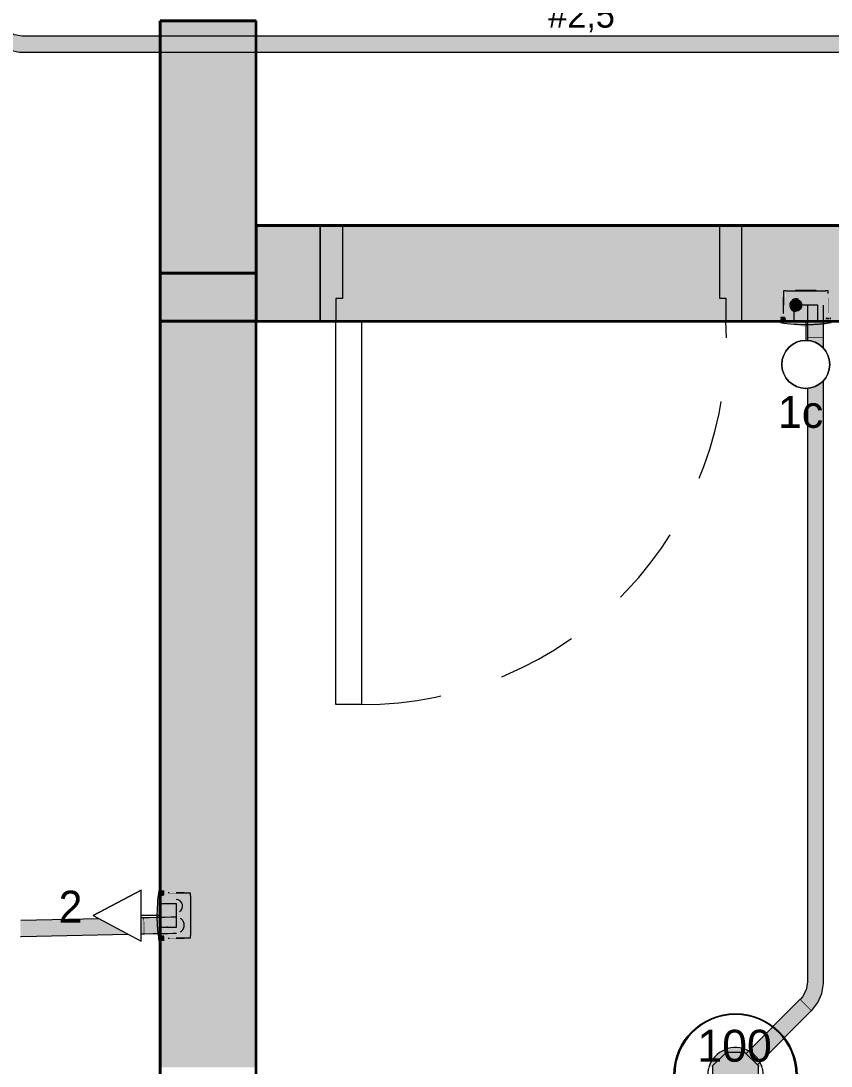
# Model space of a CAD drawing. Header units: metres. Extents: x 34 to 64.7, y -8.4 to 5.
# Drawn here: x 39.315 to 40.582, y 1.534 to 3.17 of the extents above; entities that cross this region are included whole.
import ezdxf

# ---------------------------------------------------------------- set-up
doc = ezdxf.new("R2010")
doc.units = ezdxf.units.M
doc.linetypes.add('Hidden 1_5', pattern=[0.0022, 0.0015, -0.0007])
doc.linetypes.add('IMPORT-HIDDEN2 _4_', pattern=[0.1875, 0.125, -0.0625])
for name, color, linetype, lineweight in [('A-ANNO-NOTE', 7, 'Continuous', 18), ('A-DETL', 7, 'Hidden 1_5', 18), ('A-GENM', 7, 'Continuous', 18), ('ARQ-ELEV6', 7, 'Continuous', 18), ('ARQ-PAR', 7, 'Continuous', 18), ('ARQ-POR', 7, 'Continuous', 18), ('Dispositivos elétricos', 7, 'Continuous', 70), ('E-LITE', 7, 'Continuous', 50), ('E-LITE-EQPM-IDEN', 7, 'Continuous', 9), ('E-LITE-IDEN', 7, 'Continuous', 9), ('E-POWR-CNDT', 7, 'Continuous', 35), ('Identificadores de dispositivos elétricos', 7, 'Continuous', 9), ('S-BEAM', 7, 'Continuous', 18)]:
    doc.layers.add(name, color=color, linetype=linetype, lineweight=lineweight)
doc.layers.add('BASE ELETRICO__dwg', color=7, linetype='Continuous', lineweight=18, true_color=0x767676)
doc.styles.add('Arial', font='arial.ttf', dxfattribs={"height": 0.05})
doc.styles.add('Century Gothic', font='GOTHIC.TTF', dxfattribs={"height": 0.05})
doc.styles.add('Century Gothic_1', font='GOTHIC.TTF', dxfattribs={"height": 0.04})

# ---------------------------------------------------------------- blocks, each defined once
blk = doc.blocks.new('IFC_ifc-1-PLANTA BAIXA - TÉRREO')
at = {"layer": 'S-BEAM', "lineweight": 5, "true_color": 0xe6c9ab, "transparency": 33554675}
h = blk.add_hatch(color=9, dxfattribs=at)
h.paths.add_polyline_path([(39.5326, 2.775), (39.6826, 2.775), (39.6826, 3.1212), (39.5326, 3.1212), (39.5326, 2.7957)])
h.paths.add_polyline_path([(39.5326, 3.1462), (39.6826, 3.1462), (39.6826, 3.17), (39.5326, 3.17)])
blk.add_hatch(color=9, dxfattribs=at).paths.add_polyline_path([(40.9479, 2.7), (41.1826, 2.7), (41.1826, 2.85), (39.6826, 2.85), (39.6826, 2.7), (40.5076, 2.7), (40.5076, 2.7028), (40.5032, 2.7028), (40.5032, 2.7058), (40.5076, 2.7058), (40.5076, 2.7129), (40.5072, 2.7129), (40.5072, 2.7371), (40.5076, 2.7371), (40.5077, 2.7475), (40.5272, 2.7475), (40.5272, 2.748), (40.5581, 2.748), (40.5581, 2.7475), (40.5776, 2.7474), (40.5776, 2.7371), (40.5781, 2.7371), (40.5781, 2.7129), (40.5776, 2.7129), (40.5776, 2.7058), (40.5821, 2.7058), (40.5821, 2.7028), (40.5776, 2.7028), (40.5776, 2.7), (40.631, 2.7)])
h = blk.add_hatch(color=9, dxfattribs=at)
h.paths.add_polyline_path([(39.5326, 0.3), (39.6826, 0.3), (39.6826, 1.5075), (39.5326, 1.5075), (39.5326, 1.1946)])
h.paths.add_polyline_path([(39.6826, 1.5325), (39.6826, 2.775), (39.5326, 2.775), (39.5326, 1.805), (39.5354, 1.805), (39.5354, 1.8095), (39.5384, 1.8095), (39.5384, 1.805), (39.5455, 1.805), (39.5455, 1.8055), (39.5697, 1.8055), (39.5697, 1.805), (39.5801, 1.8049), (39.5801, 1.7855), (39.5806, 1.7855), (39.5806, 1.7545), (39.5801, 1.7545), (39.5801, 1.735), (39.5697, 1.735), (39.5697, 1.7345), (39.5455, 1.7345), (39.5455, 1.735), (39.5384, 1.735), (39.5384, 1.7305), (39.5354, 1.7305), (39.5354, 1.735), (39.5326, 1.735), (39.5326, 1.5325), (39.6803, 1.5325)])
at = {"layer": 'S-BEAM', "color": 9, "lineweight": 35, "true_color": 0xe5c8ab}
for p, q in [((39.5326, 3.17), (39.6826, 3.17)), ((39.6826, 3.17), (39.5326, 3.17)), ((39.5326, 3.17), (39.5326, 2.7)), ((39.5326, 2.775), (39.5326, 3.17)), ((39.5326, 0.3), (39.5326, 3.17)), ((39.6826, 2.7), (39.6826, 3.17)), ((39.6826, 2.85), (39.6826, 3.17)), ((39.6826, 0.3), (39.6826, 3.17)), ((39.6826, 2.85), (39.6826, 2.775)), ((39.6826, 2.7), (39.6826, 2.85)), ((39.6826, 2.775), (39.6826, 2.85)), ((39.5326, 2.775), (39.6826, 2.775)), ((39.6826, 2.775), (39.5326, 2.775)), ((39.5326, 2.775), (39.5326, 0.3)), ((39.5326, 2.7), (39.5326, 2.775)), ((39.5326, 2.7), (39.5326, 2.775)), ((39.6826, 2.775), (39.6826, 2.7)), ((39.6826, 0.3), (39.6826, 2.775)), ((39.6826, 2.7), (39.6826, 2.775)), ((39.6826, 2.7), (39.6826, 2.775)), ((39.5326, 0.3), (39.5326, 2.7)), ((39.5326, 2.7), (39.6826, 2.7)), ((39.6826, 2.7), (39.5326, 2.7)), ((39.6826, 0.3), (39.6826, 2.7))]:
    blk.add_line(p, q, dxfattribs=at)
at = {"layer": 'S-BEAM', "color": 9, "lineweight": 35, "true_color": 0xe3c7ab}
for p, q in [((39.5326, 3.17), (39.5326, 0.3)), ((39.5326, 0.3), (39.5326, 3.17)), ((39.6826, 0.3), (39.6826, 3.17)), ((39.6826, 0.3), (39.6826, 3.17)), ((39.6826, 2.85), (41.1826, 2.85)), ((39.6826, 2.7), (41.1826, 2.7))]:
    blk.add_line(p, q, dxfattribs=at)
at = {"layer": 'S-BEAM', "color": 253, "lineweight": 35, "true_color": 0xababab}
for p, q in [((39.5326, 3.17), (39.5326, 0.3)), ((39.6826, 0.3), (39.6826, 3.17)), ((41.1826, 2.85), (39.6826, 2.85)), ((39.6826, 2.7), (41.1826, 2.7))]:
    blk.add_line(p, q, dxfattribs=at)
blk = doc.blocks.new('BASE ELETRICO__dwg-8227098-PLANTA BAIXA - TÉRREO')
at = {"layer": 'ARQ-ELEV6', "color": 252, "true_color": 0x8e8e8e}
blk.add_line((39.7826, 2.85), (40.4426, 2.85), dxfattribs=at)
at = {"layer": 'ARQ-PAR', "color": 252, "true_color": 0x8e8e8e}
for p, q in [((39.5326, 1.8345), (39.5326, 3.0962)), ((39.7826, 2.85), (39.7826, 2.71)), ((39.5326, 1.5575), (39.5326, 1.7055))]:
    blk.add_line(p, q, dxfattribs=at)
at = {"layer": 'ARQ-PAR', "color": 252, "true_color": 0x8e8e8e, "flags": 128}
for points in [[(39.6826, 3.0962), (39.6826, 2.85), (39.7826, 2.85), (39.7826, 2.7)], [(40.4426, 2.7), (40.4426, 2.85), (41.1826, 2.85)], [(39.6826, 1.5575), (39.6826, 2.7), (40.4782, 2.7)]]:
    blk.add_lwpolyline(points, dxfattribs=at)
at = {"layer": 'ARQ-POR', "color": 252, "true_color": 0x8e8e8e, "flags": 128}
for points in [[(39.8176, 2.85), (39.8176, 2.7358), (39.8076, 2.7358), (39.8076, 2.7001), (39.7976, 2.7), (39.7826, 2.7), (39.7826, 2.85), (39.8176, 2.85)], [(40.4076, 2.85), (40.4076, 2.7359), (40.4176, 2.7359), (40.4176, 2.7), (40.4276, 2.7), (40.4426, 2.7), (40.4426, 2.85), (40.4076, 2.85)], [(39.8476, 2.1001), (39.8076, 2.1001), (39.8076, 2.7), (39.8476, 2.7), (39.8476, 2.1001)]]:
    blk.add_lwpolyline(points, dxfattribs=at)
at = {"layer": 'ARQ-POR', "color": 252, "linetype": 'IMPORT-HIDDEN2 _4_', "true_color": 0x8e8e8e}
blk.add_arc((39.8488, 2.6698), 0.5696, 269.8804, 3.0408, dxfattribs=at)
blk = doc.blocks.new('PVC Corrugado Amarelo_Caixa de Luz 4x2 - PVC Corrugado Amarelo_Caixa de Luz 4x2-V1-PLANTA BAIXA - TÉRREO')
at = {"layer": 'E-POWR-CNDT', "linetype": 'Hidden 1_5', "lineweight": 18, "true_color": 0xffff00}
for points in [[(-0.035, 0.025), (-0.035, 0.0371), (-0.0355, 0.0371), (-0.0355, 0.025)], [(-0.015, 0.015), (-0.0118, 0.0156), (-0.01, 0.0163), (-0.0073, 0.0188), (-0.0062, 0.0204), (-0.0052, 0.0234), (-0.0051, 0.0254), (-0.0056, 0.0282), (-0.0063, 0.03), (-0.0079, 0.0321), (-0.011, 0.0341), (-0.0129, 0.0347), (-0.015, 0.035), (-0.0176, 0.0347), (-0.02, 0.0337), (-0.0221, 0.0321), (-0.0237, 0.03), (-0.0248, 0.0266), (-0.025, 0.025), (-0.0244, 0.0218), (-0.0237, 0.02), (-0.0221, 0.0179), (-0.02, 0.0163), (-0.0176, 0.0153)], [(-0.0139, 0.0475), (-0.0121, 0.0475), (-0.0121, 0.048), (-0.0155, 0.048), (-0.0155, 0.0475), (-0.015, 0.0475)], [(0, 0.0475), (0, 0.048), (-0.0121, 0.0478), (-0.0121, 0.0475), (-0.0032, 0.0475)], [(0.0108, 0.0475), (0.0121, 0.0476), (0.0121, 0.048), (0, 0.048), (0, 0.0475), (0.0092, 0.0475)], [(0.0139, 0.0475), (0.0155, 0.0475), (0.0155, 0.048), (0.0121, 0.048), (0.0121, 0.0475)], [(0.0355, 0.025), (0.0355, 0.0371), (0.035, 0.0371), (0.035, 0.025)], [(-0.035, 0.0129), (-0.035, 0.025), (-0.0355, 0.025), (-0.0355, 0.0129)], [(0.035, 0.0129), (0.0355, 0.0129), (0.0355, 0.025), (0.035, 0.025), (0.035, 0.0142)], [(-0.0389, 0.0028), (-0.0371, 0.0028), (-0.0371, 0.0058), (-0.0395, 0.0058), (-0.0395, 0.0028)], [(-0.0371, 0.0028), (-0.031, 0.0028), (-0.0313, 0.0058), (-0.0371, 0.0058)], [(-0.0275, 0.0028), (0, 0.0028), (0, 0.0058), (-0.031, 0.0058), (-0.031, 0.0028), (-0.0283, 0.0028)], [(0.0342, 0.0028), (0.0371, 0.0028), (0.037, 0.0058), (0.031, 0.0058), (0.0313, 0.0028), (0.0331, 0.0028)], [(0.0371, 0.0028), (0.0395, 0.0028), (0.0395, 0.0058), (0.0371, 0.0058), (0.0371, 0.0035)]]:
    blk.add_hatch(color=2, dxfattribs=at).paths.add_polyline_path(points)
h = blk.add_hatch(color=2, dxfattribs=at)
h.paths.add_polyline_path([(-0.0342, 0), (-0.031, 0), (-0.0313, 0.0028), (-0.035, 0.0028), (-0.0349, 0), (-0.0342, 0)])
h.paths.add_polyline_path([(-0.035, 0.0058), (-0.031, 0.0058), (-0.0313, 0.0475), (-0.035, 0.0474), (-0.035, 0.0099)])
h = blk.add_hatch(color=2, dxfattribs=at)
h.paths.add_polyline_path([(0, 0), (0.0026, 0), (0.0026, 0.0028), (-0.031, 0.0028), (-0.031, 0), (-0.0106, 0)])
h.paths.add_polyline_path([(0.0274, 0), (0.031, 0), (0.031, 0.0028), (0.0275, 0.0028), (0.0274, 0.0002)])
h.paths.add_polyline_path([(0.0275, 0.0058), (0.031, 0.0058), (0.031, 0.0475), (-0.031, 0.0475), (-0.031, 0.0058), (0.0026, 0.0058), (0.0028, 0.0189), (0.0025, 0.0251), (0.0029, 0.0282), (0.0042, 0.0313), (0.0065, 0.0341), (0.0092, 0.036), (0.0118, 0.0371), (0.015, 0.0375), (0.0184, 0.037), (0.0221, 0.0352), (0.024, 0.0336), (0.0259, 0.031), (0.0272, 0.0275), (0.0275, 0.025), (0.0272, 0.0212), (0.0273, 0.0153), (0.0275, 0.0071)])
h.paths.add_polyline_path([(-0.015, 0.015), (-0.0185, 0.0157), (-0.02, 0.0163), (-0.0221, 0.0179), (-0.0237, 0.02), (-0.0248, 0.0235), (-0.025, 0.025), (-0.0247, 0.0276), (-0.0237, 0.03), (-0.0217, 0.0324), (-0.02, 0.0337), (-0.0176, 0.0347), (-0.015, 0.035), (-0.0115, 0.0343), (-0.01, 0.0337), (-0.0073, 0.0313), (-0.0063, 0.03), (-0.0053, 0.0276), (-0.005, 0.0247), (-0.0056, 0.0218), (-0.0063, 0.02), (-0.0087, 0.0173), (-0.0106, 0.0161), (-0.0124, 0.0153)])
h = blk.add_hatch(color=2, dxfattribs=at)
h.paths.add_polyline_path([(0.0319, 0), (0.035, 0), (0.0349, 0.0028), (0.031, 0.0028), (0.0313, 0), (0.0317, 0)])
h.paths.add_polyline_path([(0.0327, 0.0058), (0.035, 0.0058), (0.0349, 0.0475), (0.031, 0.0475), (0.031, 0.0058), (0.032, 0.0058)])
h = blk.add_hatch(color=2, dxfattribs=at)
h.paths.add_polyline_path([(0.0275, 0.0028), (0.031, 0.0028), (0.031, 0.0058), (0.0275, 0.0058), (0.0275, 0.0028)])
h.paths.add_polyline_path([(0.0026, 0.0028), (0.0026, 0.0058), (0, 0.0058), (0, 0.0028), (0.0026, 0.0028)])
at = {"layer": 'E-POWR-CNDT', "lineweight": 18}
for p, q in [((-0.035, 0.0375), (-0.0355, 0.0375)), ((-0.035, 0.0375), (-0.0355, 0.0375)), ((-0.0355, 0.0375), (-0.0355, 0.025)), ((-0.0355, 0.0375), (-0.0355, 0.0371)), ((-0.035, 0.0475), (-0.035, 0.025)), ((-0.031, 0.0475), (-0.035, 0.0475)), ((-0.031, 0.0475), (0.031, 0.0475)), ((-0.016, 0.048), (-0.016, 0.0475)), ((-0.0122, 0.048), (-0.016, 0.048)), ((-0.0125, 0.048), (-0.0125, 0.0475)), ((0, 0.048), (-0.0125, 0.048)), ((0.0125, 0.048), (0, 0.048)), ((0.016, 0.048), (0.0122, 0.048)), ((0.0125, 0.0475), (0.0125, 0.048)), ((0.016, 0.0475), (0.016, 0.048)), ((0.035, 0.0475), (0.031, 0.0475)), ((0.035, 0.0434), (0.035, 0.0475)), ((-0.0355, 0.025), (-0.0355, 0.0125)), ((-0.0371, 0.0058), (-0.0395, 0.0058)), ((-0.0395, 0.0028), (-0.0371, 0.0028)), ((-0.0327, 0.0058), (-0.0371, 0.0058)), ((-0.0371, 0.0028), (-0.031, 0.0028)), ((-0.0355, 0.0129), (-0.0355, 0.0125)), ((-0.0355, 0.0125), (-0.035, 0.0125)), ((-0.0355, 0.0125), (-0.035, 0.0125))]:
    blk.add_line(p, q, dxfattribs=at)
for start, end in [(69.5663, 180), (180, 265.0551)]:
    blk.add_arc((-0.015, 0.025), 0.01, start, end, dxfattribs=at)
blk = doc.blocks.new('1_a_1 Interruptor_Conjunto 4x2 - a_Simples-V26-PLANTA BAIXA - TÉRREO')
at = {"layer": 'E-LITE', "lineweight": 18, "true_color": 0xfbfbfb}
h = blk.add_hatch(color=7, dxfattribs=at)
h.paths.add_polyline_path([(0, 0.0051), (-0.0027, 0.0049), (-0.0026, 0), (0.0395, 0), (0.0395, 0.002), (0.0025, 0.0049)])
h.paths.add_polyline_path([(-0.0274, 0.003), (-0.0395, 0.002), (-0.0395, 0), (-0.0274, 0), (-0.0274, 0.0014)])
blk.add_hatch(color=7, dxfattribs=at).paths.add_polyline_path([(-0.0028, 0.0093), (-0.0026, 0.0049), (0, 0.0051), (0.0185, 0.0037), (0.0183, 0.0052), (0.0169, 0.0062), (-0.0026, 0.0092)])
at = {"layer": 'A-DETL'}
blk.add_line((-0.0274, 0), (-0.0027, 0), dxfattribs=at)
blk.add_arc((0, -0.2479), 0.253, 90.6265, 96.2073, dxfattribs=at)
at = {"layer": 'E-LITE', "lineweight": 18}
for p, q in [((-0.0395, 0.002), (-0.0395, 0)), ((-0.0395, 0), (-0.0274, 0)), ((-0.0026, 0), (0, 0)), ((0, 0), (0.0395, 0)), ((0.0395, 0), (0.0395, 0.002))]:
    blk.add_line(p, q, dxfattribs=at)
for start, end in [(96.2185, 98.9698), (81.0302, 90.6153)]:
    blk.add_arc((0, -0.2479), 0.253, start, end, dxfattribs=at)
blk = doc.blocks.new('1_a_1 Tomada 2P_T_Conjunto 4x1 - a_ Tomada 2P_T 10A 2-V7-PLANTA BAIXA - TÉRREO')
at = {"layer": 'A-GENM', "true_color": 0xfbfbfb}
h = blk.add_hatch(color=7, dxfattribs=at)
h.paths.add_polyline_path([(-0.0395, 0.0004), (-0.0395, 0), (-0.0279, 0), (-0.0279, 0.0029), (-0.0395, 0.002)])
h.paths.add_polyline_path([(-0.0033, 0.0049), (-0.003, 0), (0.0395, 0), (0.0395, 0.002), (0, 0.0051), (-0.003, 0.0049)])
blk.add_hatch(color=7, dxfattribs=at).paths.add_polyline_path([(-0.0033, 0.0056), (-0.0033, 0.0049), (0, 0.0051), (0.0185, 0.0037), (0.0185, 0.0056), (-0.003, 0.0056)])
at = {"layer": 'A-DETL'}
for p, q in [((-0.0279, 0), (-0.0032, 0)), ((-0.0175, -0.0114), (-0.0173, -0.0114))]:
    blk.add_line(p, q, dxfattribs=at)
blk.add_arc((0, -0.2479), 0.253, 90.7638, 96.3369, dxfattribs=at)
at = {"layer": 'A-GENM'}
for p, q in [((-0.0395, 0.002), (-0.0395, 0)), ((-0.0395, 0), (-0.0279, 0)), ((-0.0031, 0), (0, 0)), ((0, 0), (0.0395, 0)), ((0.0395, 0), (0.0395, 0.002))]:
    blk.add_line(p, q, dxfattribs=at)
for start, end in [(96.3482, 98.9698), (81.0302, 90.7526)]:
    blk.add_arc((0, -0.2479), 0.253, start, end, dxfattribs=at)
blk = doc.blocks.new('PVC Corrugado Amarelo_Caixa de Luz 4x2 - Linha Eletroduto Corrugado _Amarelo_-V8-PLANTA BAIXA - TÉRREO')
at = {"layer": 'E-POWR-CNDT', "linetype": 'Hidden 1_5', "lineweight": 18, "true_color": 0xffff00}
for points in [[(-0.035, 0.0337), (-0.035, 0.0371), (-0.0355, 0.0371), (-0.0355, 0.025), (-0.035, 0.025), (-0.035, 0.0324)], [(-0.0121, 0.048), (-0.0155, 0.048), (-0.0155, 0.0475), (-0.0121, 0.0475), (-0.0121, 0.0478)], [(0, 0.048), (-0.0121, 0.0478), (-0.0121, 0.0475), (0, 0.0475)], [(0.0121, 0.0476), (0.0121, 0.048), (0, 0.048), (0, 0.0475), (0.0121, 0.0475)], [(0.0155, 0.048), (0.0121, 0.048), (0.0121, 0.0475), (0.0155, 0.0475)], [(0.0355, 0.0358), (0.0355, 0.0371), (0.035, 0.0371), (0.035, 0.025), (0.0355, 0.025), (0.0355, 0.0348)], [(-0.035, 0.025), (-0.0355, 0.025), (-0.0355, 0.0129), (-0.035, 0.0129), (-0.035, 0.0224)], [(0.0355, 0.0142), (0.0355, 0.025), (0.035, 0.025), (0.035, 0.0129), (0.0355, 0.0129)], [(-0.0371, 0.0058), (-0.0395, 0.0058), (-0.0395, 0.0028), (-0.0371, 0.0028)], [(-0.031, 0.0028), (-0.0313, 0.0058), (-0.0371, 0.0058), (-0.0368, 0.0028), (-0.031, 0.0028)], [(0, 0.003), (0, 0.0058), (-0.031, 0.0058), (-0.031, 0.0028), (0, 0.0028)], [(0.0371, 0.0028), (0.037, 0.0058), (0.031, 0.0058), (0.0313, 0.0028), (0.037, 0.0028)], [(0.0395, 0.0028), (0.0395, 0.0058), (0.0371, 0.0058), (0.0371, 0.0028), (0.039, 0.0028)]]:
    blk.add_hatch(color=2, dxfattribs=at).paths.add_polyline_path(points)
h = blk.add_hatch(color=2, dxfattribs=at)
h.paths.add_polyline_path([(-0.031, 0.0445), (-0.0313, 0.0475), (-0.035, 0.0474), (-0.0349, 0.0058), (-0.031, 0.0058), (-0.031, 0.0396)])
h.paths.add_polyline_path([(-0.031, 0), (-0.0313, 0.0028), (-0.035, 0.0028), (-0.0349, 0), (-0.0313, 0)])
h = blk.add_hatch(color=2, dxfattribs=at)
h.paths.add_polyline_path([(0.031, 0.0262), (0.031, 0.0475), (-0.031, 0.0475), (-0.031, 0.0058), (0.003, 0.0058), (0.0029, 0.0192), (0.0025, 0.0253), (0.0032, 0.0289), (0.0042, 0.0313), (0.0067, 0.0342), (0.0087, 0.0358), (0.0122, 0.0371), (0.015, 0.0375), (0.0184, 0.037), (0.0221, 0.0352), (0.0245, 0.033), (0.0259, 0.031), (0.0272, 0.0274), (0.0274, 0.0242), (0.0273, 0.0218), (0.0275, 0.0159), (0.0279, 0.0058), (0.031, 0.0058), (0.031, 0.025)])
h.paths.add_polyline_path([(0.031, 0.0028), (0.0279, 0.0025), (0.0279, 0), (0.031, 0), (0.031, 0.0013)])
h.paths.add_polyline_path([(0.0031, 0), (0.0029, 0.0028), (-0.031, 0.0028), (-0.031, 0), (0.003, 0)])
h.paths.add_polyline_path([(-0.005, 0.025), (-0.0056, 0.0218), (-0.007, 0.0192), (-0.0079, 0.0179), (-0.01, 0.0163), (-0.0124, 0.0153), (-0.015, 0.015), (-0.0185, 0.0157), (-0.02, 0.0163), (-0.0221, 0.0179), (-0.0237, 0.02), (-0.0248, 0.0235), (-0.025, 0.025), (-0.0247, 0.0276), (-0.0237, 0.03), (-0.0217, 0.0324), (-0.02, 0.0337), (-0.0176, 0.0347), (-0.015, 0.035), (-0.0115, 0.0343), (-0.01, 0.0337), (-0.0073, 0.0313), (-0.0061, 0.0295), (-0.0053, 0.027)])
h = blk.add_hatch(color=2, dxfattribs=at)
h.paths.add_polyline_path([(0.0275, 0.025), (0.0274, 0.0244), (0.0275, 0.025)])
h.paths.add_polyline_path([(-0.005, 0.025), (-0.0056, 0.0282), (-0.0063, 0.03), (-0.0085, 0.0325), (-0.011, 0.0341), (-0.0129, 0.0347), (-0.015, 0.035), (-0.0176, 0.0347), (-0.02, 0.0337), (-0.0221, 0.0321), (-0.0237, 0.03), (-0.0248, 0.0266), (-0.025, 0.025), (-0.0244, 0.0218), (-0.0237, 0.02), (-0.0221, 0.0179), (-0.02, 0.0163), (-0.0176, 0.0153), (-0.015, 0.015), (-0.0117, 0.0156), (-0.01, 0.0163), (-0.0073, 0.0188), (-0.0062, 0.0204), (-0.0052, 0.0234), (-0.005, 0.0247)])
h = blk.add_hatch(color=2, dxfattribs=at)
h.paths.add_polyline_path([(0.035, 0.0162), (0.0349, 0.0475), (0.031, 0.0475), (0.031, 0.0058), (0.035, 0.0058), (0.035, 0.0091)])
h.paths.add_polyline_path([(0.035, 0.0028), (0.031, 0.0028), (0.0313, 0), (0.035, 0)])
h = blk.add_hatch(color=2, dxfattribs=at)
h.paths.add_polyline_path([(0.031, 0.0058), (0.0279, 0.0058), (0.0281, 0.0028), (0.031, 0.0028)])
h.paths.add_polyline_path([(0.003, 0.0058), (0, 0.0058), (0, 0.0028), (0.003, 0.003), (0.003, 0.0033)])
at = {"layer": 'A-DETL'}
blk.add_arc((0.015, 0.025), 0.0125, 30, 150, dxfattribs=at)
at = {"layer": 'E-POWR-CNDT', "lineweight": 18}
for p, q in [((-0.035, 0.0375), (-0.0355, 0.0375)), ((-0.035, 0.0375), (-0.0355, 0.0375)), ((-0.0355, 0.0375), (-0.0355, 0.025)), ((-0.0355, 0.0375), (-0.0355, 0.0371)), ((-0.035, 0.0475), (-0.035, 0.025)), ((-0.031, 0.0475), (-0.035, 0.0475)), ((-0.031, 0.0475), (0.031, 0.0475)), ((-0.016, 0.048), (-0.016, 0.0475)), ((-0.0122, 0.048), (-0.016, 0.048)), ((-0.0125, 0.048), (-0.0125, 0.0475)), ((0, 0.048), (-0.0125, 0.048)), ((0.0125, 0.048), (0, 0.048)), ((0.016, 0.048), (0.0122, 0.048)), ((0.0125, 0.0475), (0.0125, 0.048)), ((0.016, 0.0475), (0.016, 0.048)), ((0.035, 0.0475), (0.031, 0.0475)), ((0.035, 0.025), (0.035, 0.0475)), ((0.0355, 0.0375), (0.035, 0.0375)), ((0.0355, 0.0375), (0.035, 0.0375)), ((0.0355, 0.025), (0.0355, 0.0375)), ((0.0355, 0.0371), (0.0355, 0.0375)), ((-0.0371, 0.0058), (-0.0395, 0.0058)), ((-0.0395, 0.0028), (-0.0371, 0.0028)), ((-0.0327, 0.0058), (-0.0371, 0.0058)), ((-0.0371, 0.0028), (-0.031, 0.0028)), ((-0.0355, 0.0142), (-0.0355, 0.0125)), ((-0.0355, 0.0129), (-0.0355, 0.0125)), ((0.031, 0.0028), (0.0371, 0.0028)), ((0.0371, 0.0058), (0.0327, 0.0058)), ((0.0355, 0.0125), (0.0355, 0.0142)), ((0.0355, 0.0125), (0.0355, 0.0129)), ((0.0395, 0.0058), (0.0371, 0.0058)), ((0.0371, 0.0028), (0.0395, 0.0028))]:
    blk.add_line(p, q, dxfattribs=at)
blk.add_arc((-0.015, 0.025), 0.01, 30, 180, dxfattribs=at)
blk = doc.blocks.new('PVC Corrugado Amarelo_Caixa de Octogonal 4x4 - PVC Corrugado Amarelo_Caixa de Octogonal 4x4-V21-PLANTA BAIXA - TÉRREO')
at = {"layer": 'Dispositivos elétricos', "linetype": 'Hidden 1_5', "lineweight": 18, "true_color": 0xffff00}
h = blk.add_hatch(color=2, dxfattribs=at)
h.paths.add_polyline_path([(0, -0.0435), (0.0121, -0.0417), (0.0218, -0.0377), (0.0308, -0.0308), (0.0377, -0.0217), (0.0415, -0.0125), (0.0358, -0.0125), (0.0358, -0.0148), (0.0148, -0.0358), (-0.0148, -0.0358), (-0.0358, -0.0148), (-0.0358, -0.0125), (-0.0415, -0.0125), (-0.0377, -0.0217), (-0.0308, -0.0308), (-0.0217, -0.0377), (-0.0113, -0.042), (-0.0032, -0.0431)])
h.paths.add_polyline_path([(-0.0415, 0.0125), (-0.0358, 0.0125), (-0.0358, 0.0148), (-0.0148, 0.0358), (0.0148, 0.0358), (0.0165, 0.0342), (0.0205, 0.0382), (0.0113, 0.042), (0, 0.0435), (-0.0121, 0.0417), (-0.0217, 0.0377), (-0.0308, 0.0308), (-0.0377, 0.0218), (-0.0393, 0.0179)])
h.paths.add_polyline_path([(0.04, 0.0125), (0.0415, 0.0125), (0.0382, 0.0205), (0.0342, 0.0165), (0.0358, 0.0148), (0.0358, 0.0125), (0.0381, 0.0125)])
blk.add_hatch(color=2, dxfattribs=at).paths.add_polyline_path([(0.0003, -0.0358), (0.0148, -0.0358), (0.0358, -0.0148), (0.0358, 0.0148), (0.0148, 0.0358), (-0.0148, 0.0358), (-0.0358, 0.0148), (-0.0358, -0.0148), (-0.0148, -0.0358)])
at = {"layer": 'A-DETL'}
for start, end in [(28.2907, 61.6802), (163.2907, 180), (180, 196.7093), (360, 16.7093), (343.2907, 360)]:
    blk.add_arc((0, 0), 0.0435, start, end, dxfattribs=at)
at = {"layer": 'Dispositivos elétricos', "lineweight": 18}
for p, q in [((-0.0148, 0.0358), (-0.0358, 0.0148)), ((0.0148, 0.0358), (-0.0148, 0.0358)), ((0.0358, 0.0148), (0.0148, 0.0358)), ((-0.0358, 0.0148), (-0.0358, -0.0148)), ((0.0358, -0.0148), (0.0358, 0.0148)), ((-0.0358, -0.0148), (-0.0148, -0.0358)), ((0.0148, -0.0358), (0.0358, -0.0148)), ((-0.0148, -0.0358), (0.0148, -0.0358))]:
    blk.add_line(p, q, dxfattribs=at)
for start, end in [(61.7457, 163.2252), (16.7748, 28.2252), (196.7748, 343.2252)]:
    blk.add_arc((0, 0), 0.0435, start, end, dxfattribs=at)
blk = doc.blocks.new('Tag de Luminárias de Teto 2 - Tag de Luminárias de Teto 2-3493498-PLANTA BAIXA - TÉRREO')
at = {"layer": 'E-LITE-EQPM-IDEN'}
for p, q in [((-0.003861, 0), (0.003861, 0)), ((-0.0038, 0.00001), (0.0038, 0.00001)), ((0, 0), (0, -0.003861)), ((-0.000039, -0.00001), (-0.0038, -0.00001)), ((-0.000039, -0.00381), (-0.000039, -0.00001)), ((0.000039, -0.00001), (0.000039, -0.00381)), ((0.0038, -0.00001), (0.000039, -0.00001))]:
    blk.add_line(p, q, dxfattribs=at)
blk.add_circle((0, 0), 0.003861, dxfattribs=at)
for centre, start, end in [((0, 0.00001), 360, 180), ((0, -0.00001), 180, 269.41101), ((0, -0.00001), 270.58899, 360)]:
    blk.add_arc(centre, 0.0038, start, end, dxfattribs=at)

msp = doc.modelspace()

# ---------------------------------------------------------------- hatches: boundary and pattern name
at = {"layer": 'E-POWR-CNDT', "lineweight": 5, "true_color": 0xffff00}
h = msp.add_hatch(color=2, dxfattribs=at)
h.paths.add_polyline_path([(39.3165, 3.1216), (39.3165, 3.1462), (39.3061, 3.1478), (39.2969, 3.1518), (39.29, 3.1572), (39.284, 3.165), (39.2803, 3.174), (39.2787, 3.1837), (39.254, 3.1837), (39.2552, 3.1715), (39.2589, 3.1595), (39.2645, 3.149), (39.2727, 3.1392), (39.2818, 3.1317), (39.2926, 3.126), (39.3043, 3.1224), (39.3122, 3.1216)])
h.paths.add_polyline_path([(39.3165, 3.1212), (39.3165, 3.1216), (39.3122, 3.1216)])
for points in [[(39.3165, 3.1212), (39.3175, 3.1212), (39.3175, 3.1462), (39.3165, 3.1459), (39.3165, 3.1216)], [(41.3044, 3.1337), (41.3191, 3.1337), (41.3191, 3.1462), (39.3175, 3.1462), (39.3175, 3.1337), (41.2648, 3.1337)], [(40.3141, 3.1212), (41.3191, 3.1212), (41.3191, 3.1337), (39.3175, 3.1337), (39.3175, 3.1212), (39.6803, 3.1212)], [(40.5451, 2.675), (40.5576, 2.675), (40.5576, 2.7375), (40.5544, 2.7371), (40.5514, 2.7358), (40.5486, 2.7337), (40.5468, 2.7313), (40.5455, 2.7276), (40.5451, 2.7235), (40.5454, 2.7129), (40.5453, 2.6989), (40.5454, 2.6821)], [(40.5701, 2.675), (40.5698, 2.6887), (40.57, 2.7134), (40.5699, 2.7231), (40.5701, 2.725), (40.569, 2.73), (40.5678, 2.7321), (40.5661, 2.7341), (40.5639, 2.7358), (40.5598, 2.7372), (40.5576, 2.7375), (40.5576, 2.675), (40.5697, 2.675)], [(40.5665, 2.674), (40.5701, 2.674), (40.5701, 2.675), (40.5576, 2.675), (40.5576, 2.674), (40.5665, 2.674)], [(39.5066, 1.754), (39.5076, 1.7542), (39.5074, 1.7665), (39.5064, 1.7665), (39.5066, 1.754)], [(39.5076, 1.754), (39.5701, 1.7553), (39.5696, 1.7585), (39.5677, 1.7622), (39.5663, 1.764), (39.5626, 1.7663), (39.5596, 1.7673), (39.5558, 1.7675), (39.5455, 1.7669), (39.53, 1.7668), (39.5164, 1.7663), (39.5074, 1.7665), (39.5076, 1.7542)], [(39.5069, 1.7415), (39.5079, 1.7415), (39.5075, 1.754), (39.5066, 1.754), (39.5069, 1.7419)], [(39.5079, 1.7415), (39.5219, 1.7421), (39.5453, 1.7423), (39.556, 1.7427), (39.5583, 1.7426), (39.5624, 1.7435), (39.565, 1.745), (39.5673, 1.7472), (39.5689, 1.7499), (39.5698, 1.7528), (39.5701, 1.7553), (39.5076, 1.754), (39.5079, 1.7419)], [(40.5518, 1.6215), (40.5596, 1.631), (40.5654, 1.6418), (40.569, 1.654), (40.5701, 1.6657), (40.5451, 1.6657), (40.5423, 1.6514), (40.5341, 1.6392), (40.5518, 1.6215)], [(40.5453, 1.6657), (40.5701, 1.6657), (40.5698, 1.6667), (40.5451, 1.6667), (40.5451, 1.6657)], [(40.4579, 1.5453), (40.5423, 1.6296), (40.5334, 1.6385), (40.4491, 1.5542), (40.4564, 1.5469)], [(40.5511, 1.6208), (40.5518, 1.6215), (40.5341, 1.6392), (40.5334, 1.6385), (40.5508, 1.6211)], [(40.4668, 1.5365), (40.5511, 1.6208), (40.5423, 1.6296), (40.4579, 1.5453), (40.4665, 1.5368)]]:
    msp.add_hatch(color=2, dxfattribs=at).paths.add_polyline_path(points)
h = msp.add_hatch(color=2, dxfattribs=at)
h.paths.add_polyline_path([(40.5455, 2.674), (40.5576, 2.674), (40.5576, 2.675), (40.5455, 2.675)])
h.paths.add_polyline_path([(40.5451, 2.674), (40.5455, 2.674), (40.5454, 2.675), (40.5451, 2.675)])
h = msp.add_hatch(color=2, dxfattribs=at)
h.paths.add_polyline_path([(40.5455, 1.6667), (40.5576, 1.6667), (40.5574, 2.5981), (40.5541, 2.5968), (40.5504, 2.5958), (40.5451, 2.595), (40.5451, 1.6667)])
h.paths.add_polyline_path([(40.5576, 2.6668), (40.5576, 2.674), (40.5451, 2.674), (40.5451, 2.6699), (40.5488, 2.6694), (40.5523, 2.6687), (40.5561, 2.6675), (40.5576, 2.6668)])
h = msp.add_hatch(color=2, dxfattribs=at)
h.paths.add_polyline_path([(40.5576, 1.6667), (40.5701, 1.6667), (40.5701, 2.607), (40.5662, 2.6034), (40.5608, 2.5998), (40.5576, 2.5978), (40.5576, 1.8209)])
h.paths.add_polyline_path([(40.5701, 2.658), (40.5701, 2.674), (40.5576, 2.674), (40.5576, 2.6668), (40.5608, 2.6652), (40.5639, 2.6633), (40.5677, 2.6604), (40.5697, 2.6584)])
h = msp.add_hatch(color=2, dxfattribs=at)
h.paths.add_polyline_path([(39.3149, 1.75), (39.4595, 1.753), (39.4369, 1.765), (39.3147, 1.7625), (39.3149, 1.7532)])
h.paths.add_polyline_path([(39.5026, 1.7539), (39.5066, 1.754), (39.5064, 1.7665), (39.5026, 1.7664), (39.5026, 1.7539)])
h = msp.add_hatch(color=2, dxfattribs=at)
h.paths.add_polyline_path([(39.3142, 1.7375), (39.3152, 1.7375), (39.3147, 1.7609), (39.3137, 1.7608), (39.3142, 1.7379)])
h.paths.add_polyline_path([(39.3137, 1.7608), (39.3147, 1.7609), (39.3147, 1.7625), (39.3137, 1.7625), (39.3137, 1.7621)])
h = msp.add_hatch(color=2, dxfattribs=at)
h.paths.add_polyline_path([(39.3152, 1.7375), (39.4816, 1.7412), (39.4595, 1.753), (39.3149, 1.75), (39.3152, 1.7379)])
h.paths.add_polyline_path([(39.5026, 1.7414), (39.5069, 1.7415), (39.5064, 1.754), (39.5026, 1.7539), (39.5026, 1.7414)])

# ---------------------------------------------------------------- linework, layer by layer
at = {"layer": 'A-ANNO-NOTE', "lineweight": 9}
for p, q in [((40.5614, 2.725), (40.5239, 2.725)), ((40.5239, 2.725), (40.5239, 2.7)), ((40.5614, 2.7), (40.5614, 2.725)), ((40.5239, 2.7), (40.5614, 2.7)), ((40.5426, 2.7), (40.5426, 2.67)), ((39.5026, 1.81), (39.4276, 1.77)), ((39.4276, 1.77), (39.5026, 1.81)), ((39.5026, 1.73), (39.5026, 1.81)), ((39.5026, 1.73), (39.5026, 1.81)), ((39.5326, 1.7512), (39.5326, 1.7888)), ((39.5326, 1.7888), (39.5576, 1.7888)), ((39.5576, 1.7888), (39.5576, 1.7512)), ((39.4276, 1.77), (39.5026, 1.73)), ((39.4276, 1.77), (39.5026, 1.73)), ((39.5326, 1.77), (39.5026, 1.77)), ((39.5576, 1.7512), (39.5326, 1.7512))]:
    msp.add_line(p, q, dxfattribs=at)
msp.add_circle((40.5426, 2.6325), 0.0375, dxfattribs=at)
for start, end in [(0, 180), (180, 360)]:
    msp.add_arc((40.5426, 2.6325), 0.0375, start, end, dxfattribs=at)
at = {"layer": 'E-POWR-CNDT', "color": 57, "lineweight": 18, "true_color": 0x808040}
for p, q in [((39.3175, 3.1462), (39.3165, 3.1462)), ((41.3191, 3.1462), (39.3175, 3.1462)), ((39.3165, 3.1212), (39.3175, 3.1212)), ((39.3175, 3.1212), (41.3191, 3.1212)), ((40.5451, 2.675), (40.5451, 2.674)), ((40.5451, 2.674), (40.5451, 2.6699)), ((40.5701, 2.674), (40.5701, 2.675)), ((40.5701, 2.6579), (40.5701, 2.674)), ((40.5701, 1.6667), (40.5701, 2.6071)), ((40.5451, 2.5951), (40.5451, 1.6667)), ((39.5064, 1.7665), (39.5026, 1.7664)), ((39.5074, 1.7665), (39.5064, 1.7665)), ((39.4369, 1.765), (39.3147, 1.7625)), ((39.3142, 1.7375), (39.3152, 1.7375)), ((39.3152, 1.7375), (39.4821, 1.741)), ((39.5026, 1.7414), (39.5069, 1.7415)), ((39.5069, 1.7415), (39.5079, 1.7415)), ((40.5451, 1.6667), (40.5451, 1.6657)), ((40.5701, 1.6657), (40.5701, 1.6667)), ((40.5334, 1.6385), (40.4491, 1.5542)), ((40.5341, 1.6392), (40.5334, 1.6385)), ((40.4668, 1.5365), (40.5511, 1.6208)), ((40.5511, 1.6208), (40.5518, 1.6215))]:
    msp.add_line(p, q, dxfattribs=at)
at = {"layer": 'E-POWR-CNDT', "color": 57, "lineweight": 18, "true_color": 0x808040, "flags": 128}
for points in [[(39.254, 3.1837), (39.2559, 3.1682), (39.2617, 3.1536), (39.2709, 3.1409), (39.283, 3.1309), (39.2972, 3.1242), (39.3126, 3.1213), (39.3165, 3.1212)], [(39.3165, 3.1462), (39.3045, 3.1482), (39.2938, 3.1539), (39.2855, 3.1626), (39.2804, 3.1736), (39.279, 3.1837)], [(40.5451, 2.725), (40.5451, 2.723), (40.5451, 2.7173), (40.5451, 2.7082), (40.5451, 2.6966), (40.5451, 2.6832), (40.5451, 2.675)], [(40.5701, 2.675), (40.5701, 2.6889), (40.5701, 2.7017), (40.5701, 2.7124), (40.5701, 2.7201), (40.5701, 2.7243), (40.5701, 2.725)], [(39.5574, 1.7675), (39.5554, 1.7675), (39.5497, 1.7673), (39.5406, 1.7672), (39.5289, 1.7669), (39.5156, 1.7666), (39.5074, 1.7665)], [(39.5079, 1.7415), (39.5218, 1.7418), (39.5345, 1.742), (39.5452, 1.7422), (39.553, 1.7424), (39.5572, 1.7425), (39.5579, 1.7425)], [(40.5451, 1.6657), (40.5432, 1.6537), (40.5375, 1.643), (40.5341, 1.6392)], [(40.5518, 1.6215), (40.5614, 1.6339), (40.5676, 1.6483), (40.5701, 1.6638), (40.5701, 1.6657)]]:
    msp.add_lwpolyline(points, dxfattribs=at)

# ---------------------------------------------------------------- block references
at = {"lineweight": 5}
msp.add_blockref('IFC_ifc-1-PLANTA BAIXA - TÉRREO', (0, 0), dxfattribs=at)
at = {"layer": 'A-DETL'}
for name, p, rotation in [('1_a_1 Interruptor_Conjunto 4x2 - a_Simples-V26-PLANTA BAIXA - TÉRREO', (40.5426, 2.7), 180), ('1_a_1 Tomada 2P_T_Conjunto 4x1 - a_ Tomada 2P_T 10A 2-V7-PLANTA BAIXA - TÉRREO', (39.5326, 1.77), 89.9999999999999), ('PVC Corrugado Amarelo_Caixa de Luz 4x2 - Linha Eletroduto Corrugado _Amarelo_-V8-PLANTA BAIXA - TÉRREO', (39.5326, 1.77), 269.999999999999)]:
    msp.add_blockref(name, p, dxfattribs=dict(at, rotation=rotation))
msp.add_blockref('PVC Corrugado Amarelo_Caixa de Octogonal 4x4 - PVC Corrugado Amarelo_Caixa de Octogonal 4x4-V21-PLANTA BAIXA - TÉRREO', (40.4326, 1.52), dxfattribs=at)
at = {"layer": 'BASE ELETRICO__dwg', "color": 252, "true_color": 0x8e8e8e}
msp.add_blockref('BASE ELETRICO__dwg-8227098-PLANTA BAIXA - TÉRREO', (0, 0), dxfattribs=at)
at = {"layer": 'E-LITE-EQPM-IDEN', "xscale": 24.99999999999999, "yscale": 24.99999999999999, "zscale": 24.99999999999999}
msp.add_blockref('Tag de Luminárias de Teto 2 - Tag de Luminárias de Teto 2-3493498-PLANTA BAIXA - TÉRREO', (40.4326, 1.52), dxfattribs=at)
at = {"layer": 'E-POWR-CNDT', "lineweight": 18}
msp.add_blockref('PVC Corrugado Amarelo_Caixa de Luz 4x2 - PVC Corrugado Amarelo_Caixa de Luz 4x2-V1-PLANTA BAIXA - TÉRREO', (40.5426, 2.7), dxfattribs=at)

# ---------------------------------------------------------------- texts
at = {"layer": 'E-LITE-EQPM-IDEN', "insert": (40.3729, 1.5913), "char_height": 0.05, "width": 0.144304, "attachment_point": 1, "style": 'Arial'}
msp.add_mtext('100', dxfattribs=at)
at = {"layer": 'E-LITE-IDEN', "insert": (40.4992, 2.5832), "char_height": 0.05, "width": 0.104219, "attachment_point": 1, "style": 'Century Gothic'}
msp.add_mtext('1c', dxfattribs=at)
at = {"layer": 'Identificadores de dispositivos elétricos', "attachment_point": 1}
for s, insert, char_height, width, style in [('#2,5', (40.1398, 3.1995), 0.04, 0.144304, 'Century Gothic_1'), ('2', (39.3737, 1.8089), 0.05, 0.048101, 'Century Gothic')]:
    msp.add_mtext(s, dxfattribs=dict(at, insert=insert, char_height=char_height, width=width, style=style))

doc.saveas('drawing.dxf')
